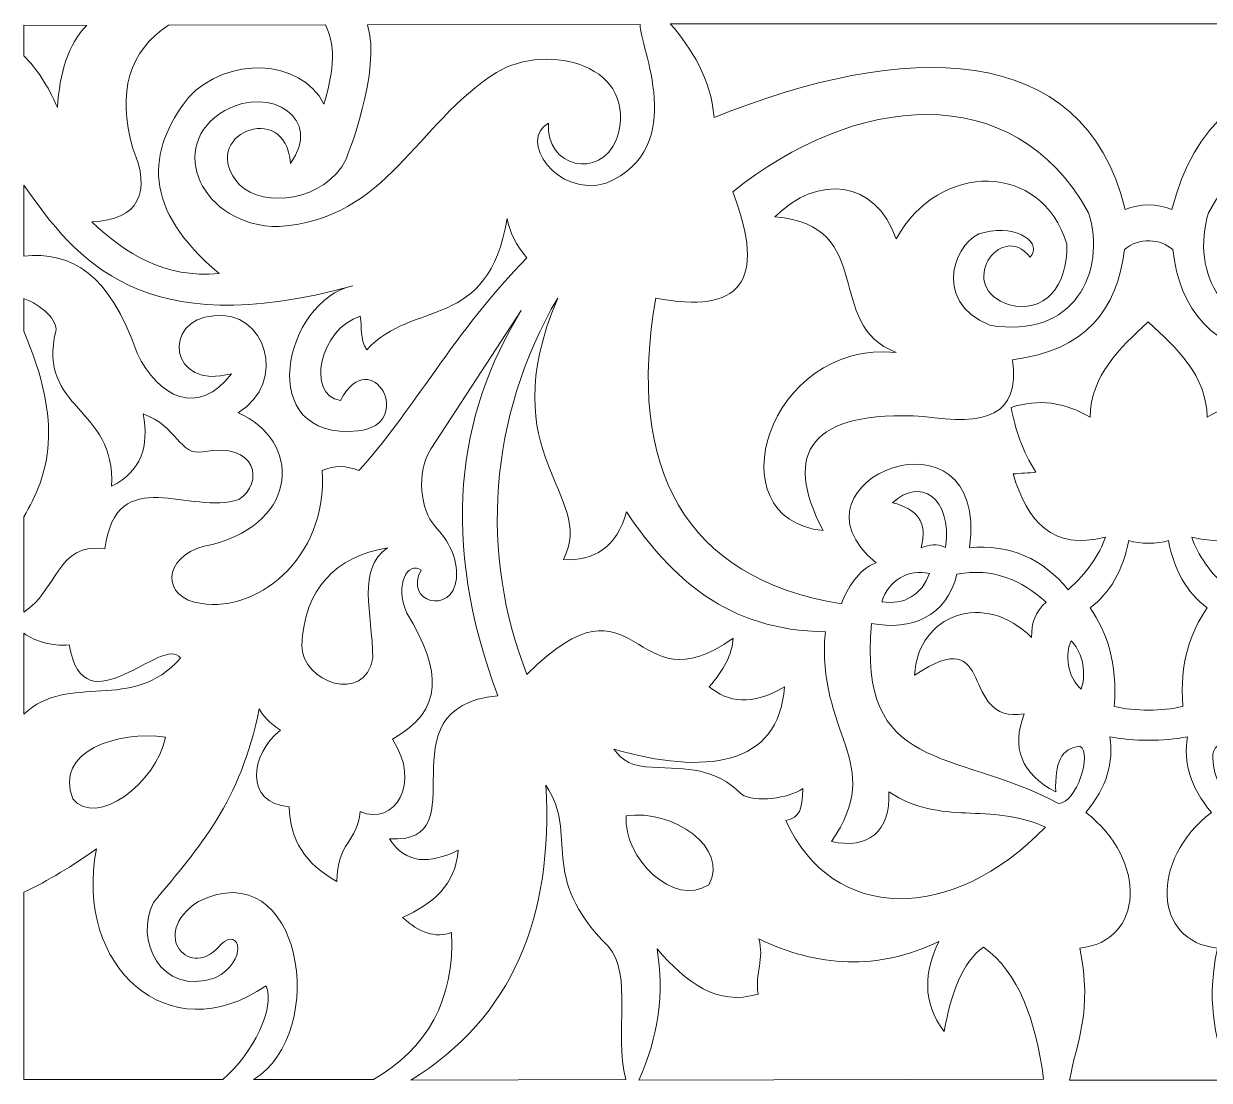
# Model space of a CAD drawing. Header units: centimetres. Extents: x -46.8 to 46.8, y -36.2 to 37.
# Drawn here: x -46.09 to 2.46, y -36.16 to 7.13 of the extents above; entities that cross this region are included whole.
import ezdxf

# ---------------------------------------------------------------- set-up
doc = ezdxf.new("R2010")
doc.units = ezdxf.units.CM
doc.header["$MEASUREMENT"] = 0
doc.layers.add('layer 1', color=7, linetype='Continuous')

msp = doc.modelspace()

# ---------------------------------------------------------------- linework, layer by layer
at = {"layer": 'layer 1', "color": 114, "lineweight": 9}
for points, knots in [([(-46.08986, 7.07188), (-46.08986, 7.07188), (-46.08986, 5.81517), (-46.08986, 5.81517), (-46.08986, 5.81517), (-45.56518, 5.30152), (-45.09532, 4.60233), (-44.70891, 3.69665), (-44.70891, 3.69665), (-44.61742, 5.10458), (-44.28176, 6.28584), (-43.51115, 7.06264), (-43.51115, 7.06264), (-43.51115, 7.06264), (-46.08986, 7.07188), (-46.08986, 7.07188)], [0, 0, 0, 0, 0.2, 0.2, 0.2, 0.2, 0.4, 0.4, 0.4, 0.4, 0.6, 0.6, 0.6, 0.6, 1, 1, 1, 1]), ([(-33.79524, 3.83506), (-33.47269, 4.96437), (-33.23418, 6.08109), (-33.73895, 7.08627), (-33.73895, 7.08627), (-33.73895, 7.08627), (-40.15506, 7.06736), (-40.15506, 7.06736), (-40.15506, 7.06736), (-41.78229, 6.01517), (-42.27143, 4.33225), (-41.62242, 2.01836), (-41.62242, 2.01836), (-40.8492, 0.2284), (-41.38376, -0.91533), (-43.3015, -0.9821), (-43.3015, -0.9821), (-41.90578, -2.31199), (-40.32627, -3.30645), (-38.09088, -3.10268), (-38.09088, -3.10268), (-41.25089, -0.44905), (-41.06107, 1.89599), (-39.34861, 4.10056), (-39.34861, 4.10056), (-37.77921, 5.81318), (-34.75518, 5.72413), (-33.79524, 3.83506)], [0, 0, 0, 0, 0.125, 0.125, 0.125, 0.125, 0.25, 0.25, 0.25, 0.25, 0.375, 0.375, 0.375, 0.375, 0.5, 0.5, 0.5, 0.5, 0.625, 0.625, 0.625, 0.625, 0.75, 0.75, 0.75, 0.75, 1, 1, 1, 1]), ([(-32.88931, 1.578), (-33.748, -0.15277), (-36.26939, -0.44486), (-37.25245, 0.53236), (-37.25245, 0.53236), (-39.07462, 2.53018), (-35.3422, 4.08947), (-35.17107, 1.40658), (-35.17107, 1.40658), (-33.80669, 3.20495), (-35.9864, 4.63472), (-37.85278, 3.57395), (-37.85278, 3.57395), (-40.31151, 2.1681), (-38.8135, -1.19193), (-35.6353, -1.18406), (-35.6353, -1.18406), (-31.17333, -0.86988), (-30.05035, 3.03642), (-26.72634, 5.1345), (-26.72634, 5.1345), (-24.64068, 6.39864), (-20.81737, 5.42966), (-21.81574, 2.38083), (-21.81574, 2.38083), (-22.50338, 0.74817), (-24.71722, 1.22884), (-24.60072, 3.05403), (-24.60072, 3.05403), (-25.86853, 2.39216), (-24.27145, -0.00887), (-22.23499, 0.59685), (-22.23499, 0.59685), (-18.80119, 2.05548), (-20.90042, 6.24119), (-20.84193, 7.0963), (-20.84193, 7.0963), (-20.84193, 7.0963), (-32.01577, 7.07955), (-32.01577, 7.07955), (-32.01577, 7.07955), (-31.41118, 5.24681), (-32.88931, 1.578), (-32.88931, 1.578)], [0, 0, 0, 0, 0.08333333, 0.08333333, 0.08333333, 0.08333333, 0.16666667, 0.16666667, 0.16666667, 0.16666667, 0.25, 0.25, 0.25, 0.25, 0.33333333, 0.33333333, 0.33333333, 0.33333333, 0.41666667, 0.41666667, 0.41666667, 0.41666667, 0.5, 0.5, 0.5, 0.5, 0.58333333, 0.58333333, 0.58333333, 0.58333333, 0.66666667, 0.66666667, 0.66666667, 0.66666667, 0.75, 0.75, 0.75, 0.75, 0.83333333, 0.83333333, 0.83333333, 0.83333333, 1, 1, 1, 1]), ([(0.92902, -0.4772), (2.65183, 6.56639), (10.05495, 6.39613), (17.75872, 3.29272), (17.75872, 3.29272), (17.90663, 4.8933), (18.64794, 6.07077), (19.55548, 7.12996), (19.55548, 7.12996), (19.55548, 7.12996), (-19.61414, 7.12996), (-19.61414, 7.12996), (-19.61414, 7.12996), (-18.70659, 6.07077), (-17.96529, 4.8933), (-17.81737, 3.29272), (-17.81737, 3.29272), (-10.1136, 6.39613), (-2.71048, 6.56639), (-0.98767, -0.4772), (-0.98767, -0.4772), (-0.36195, -0.23026), (0.28769, -0.23639), (0.92902, -0.4772)], [0, 0, 0, 0, 0.14285714, 0.14285714, 0.14285714, 0.14285714, 0.28571429, 0.28571429, 0.28571429, 0.28571429, 0.42857143, 0.42857143, 0.42857143, 0.42857143, 0.57142857, 0.57142857, 0.57142857, 0.57142857, 0.71428571, 0.71428571, 0.71428571, 0.71428571, 1, 1, 1, 1]), ([(-0.04437, -5.07974), (1.11366, -6.16794), (2.35167, -7.27542), (2.36643, -8.99318), (2.36643, -8.99318), (3.40461, -8.36481), (4.4826, -8.23025), (5.60061, -8.58926), (5.60061, -8.58926), (5.42387, -9.47551), (5.15946, -10.36192), (4.58244, -11.2484), (4.58244, -11.2484), (4.58244, -11.2484), (5.51077, -11.31572), (5.51077, -11.31572), (5.51077, -11.31572), (4.95201, -13.27941), (3.89396, -14.45759), (1.73756, -13.90754), (1.73756, -13.90754), (1.98707, -14.64799), (2.49608, -15.36617), (3.26481, -16.06179), (3.26481, -16.06179), (4.39143, -14.83398), (5.73746, -14.25964), (7.30306, -14.33883), (7.30306, -14.33883), (6.48465, -8.49316), (15.09911, -10.98408), (11.22599, -15.14667), (11.22599, -15.14667), (11.90552, -15.49232), (12.30797, -16.01774), (12.5481, -16.63401), (12.5481, -16.63401), (18.98658, -15.6073), (21.36225, -11.06327), (20.15441, -4.11248), (20.15441, -4.11248), (16.70067, -4.76319), (15.57636, -3.50393), (16.99383, 0.24358), (16.99383, 0.24358), (12.05588, 4.23009), (5.51763, 4.98492), (2.42632, -0.61184), (2.42632, -0.61184), (1.67592, -3.05345), (3.0258, -5.80917), (6.46904, -5.22326), (6.46904, -5.22326), (8.94526, -4.22455), (7.83705, -1.62675), (6.70861, -1.41968), (6.70861, -1.41968), (5.27106, -1.08237), (4.30278, -1.89737), (4.82201, -2.42948), (4.82201, -2.42948), (6.05323, -0.88332), (7.9103, -3.73428), (5.6605, -4.38176), (5.6605, -4.38176), (4.28809, -4.76877), (3.24984, -3.64675), (3.3247, -1.89092), (3.3247, -1.89092), (4.31551, 1.46533), (8.55289, 1.5299), (10.30214, -1.68896), (10.30214, -1.68896), (11.15316, 0.74431), (13.51897, 0.96562), (15.27319, -0.78014), (15.27319, -0.78014), (11.07081, -1.11674), (13.30676, -5.22326), (10.30214, -6.33404), (10.30214, -6.33404), (15.56034, -5.80657), (17.81126, -13.17819), (13.29675, -13.63826), (13.29675, -13.63826), (14.98507, -10.42649), (13.81472, -8.693), (9.19414, -8.95952), (9.19414, -8.95952), (6.66845, -9.3356), (5.23097, -8.97675), (5.54071, -6.63698), (5.54071, -6.63698), (2.52861, -6.2624), (1.25583, -4.56548), (0.95896, -2.12654), (0.95896, -2.12654), (0.48088, -1.68511), (-0.43976, -1.60182), (-1.01762, -2.12654), (-1.01762, -2.12654), (-1.31449, -4.56548), (-2.58727, -6.2624), (-5.59937, -6.63698), (-5.59937, -6.63698), (-5.28962, -8.97675), (-6.72711, -9.3356), (-9.25279, -8.95952), (-9.25279, -8.95952), (-13.87338, -8.693), (-15.04372, -10.42649), (-13.35541, -13.63826), (-13.35541, -13.63826), (-17.86992, -13.17819), (-15.619, -5.80657), (-10.3608, -6.33404), (-10.3608, -6.33404), (-13.36541, -5.22326), (-11.12946, -1.11674), (-15.33185, -0.78014), (-15.33185, -0.78014), (-13.57762, 0.96562), (-11.21181, 0.74431), (-10.3608, -1.68896), (-10.3608, -1.68896), (-8.61154, 1.5299), (-4.37417, 1.46533), (-3.38336, -1.89092), (-3.38336, -1.89092), (-3.30849, -3.64675), (-4.34674, -4.76877), (-5.71915, -4.38176), (-5.71915, -4.38176), (-7.96896, -3.73428), (-6.11188, -0.88332), (-4.88066, -2.42948), (-4.88066, -2.42948), (-4.36144, -1.89737), (-5.32972, -1.08237), (-6.76727, -1.41968), (-6.76727, -1.41968), (-7.8957, -1.62675), (-9.00392, -4.22455), (-6.5277, -5.22326), (-6.5277, -5.22326), (-3.08446, -5.80917), (-1.73458, -3.05345), (-2.48498, -0.61184), (-2.48498, -0.61184), (-5.57628, 4.98492), (-12.11453, 4.23009), (-17.05249, 0.24358), (-17.05249, 0.24358), (-15.63502, -3.50393), (-16.75933, -4.76319), (-20.21306, -4.11248), (-20.21306, -4.11248), (-21.42091, -11.06327), (-19.04523, -15.6073), (-12.60676, -16.63401), (-12.60676, -16.63401), (-12.36663, -16.01774), (-11.92674, -15.23303), (-11.1911, -14.96146), (-11.1911, -14.96146), (-15.28882, -11.57706), (-6.5433, -8.15963), (-7.36171, -14.33883), (-7.36171, -14.33883), (-5.72132, -14.18548), (-4.33786, -14.79694), (-3.32347, -16.06179), (-3.32347, -16.06179), (-2.55473, -15.36617), (-2.04572, -14.64799), (-1.79622, -13.90754), (-1.79622, -13.90754), (-3.95262, -14.45759), (-5.01066, -13.27941), (-5.56942, -11.31572), (-5.56942, -11.31572), (-5.25996, -11.29323), (-4.95049, -11.27082), (-4.6411, -11.2484), (-4.6411, -11.2484), (-5.21812, -10.36192), (-5.48252, -9.47551), (-5.65926, -8.58926), (-5.65926, -8.58926), (-4.54125, -8.23025), (-3.46326, -8.36481), (-2.42509, -8.99318), (-2.42509, -8.99318), (-2.41032, -7.27542), (-1.2024, -6.16794), (-0.04437, -5.07974)], [0, 0, 0, 0, 0.02, 0.02, 0.02, 0.02, 0.04, 0.04, 0.04, 0.04, 0.06, 0.06, 0.06, 0.06, 0.08, 0.08, 0.08, 0.08, 0.1, 0.1, 0.1, 0.1, 0.12, 0.12, 0.12, 0.12, 0.14, 0.14, 0.14, 0.14, 0.16, 0.16, 0.16, 0.16, 0.18, 0.18, 0.18, 0.18, 0.2, 0.2, 0.2, 0.2, 0.22, 0.22, 0.22, 0.22, 0.24, 0.24, 0.24, 0.24, 0.26, 0.26, 0.26, 0.26, 0.28, 0.28, 0.28, 0.28, 0.3, 0.3, 0.3, 0.3, 0.32, 0.32, 0.32, 0.32, 0.34, 0.34, 0.34, 0.34, 0.36, 0.36, 0.36, 0.36, 0.38, 0.38, 0.38, 0.38, 0.4, 0.4, 0.4, 0.4, 0.42, 0.42, 0.42, 0.42, 0.44, 0.44, 0.44, 0.44, 0.46, 0.46, 0.46, 0.46, 0.48, 0.48, 0.48, 0.48, 0.5, 0.5, 0.5, 0.5, 0.52, 0.52, 0.52, 0.52, 0.54, 0.54, 0.54, 0.54, 0.56, 0.56, 0.56, 0.56, 0.58, 0.58, 0.58, 0.58, 0.6, 0.6, 0.6, 0.6, 0.62, 0.62, 0.62, 0.62, 0.64, 0.64, 0.64, 0.64, 0.66, 0.66, 0.66, 0.66, 0.68, 0.68, 0.68, 0.68, 0.7, 0.7, 0.7, 0.7, 0.72, 0.72, 0.72, 0.72, 0.74, 0.74, 0.74, 0.74, 0.76, 0.76, 0.76, 0.76, 0.78, 0.78, 0.78, 0.78, 0.8, 0.8, 0.8, 0.8, 0.82, 0.82, 0.82, 0.82, 0.84, 0.84, 0.84, 0.84, 0.86, 0.86, 0.86, 0.86, 0.88, 0.88, 0.88, 0.88, 0.9, 0.9, 0.9, 0.9, 0.92, 0.92, 0.92, 0.92, 0.94, 0.94, 0.94, 0.94, 0.96, 0.96, 0.96, 0.96, 1, 1, 1, 1]), ([(-46.08986, -2.39187), (-44.12575, -2.19711), (-42.57369, -3.11297), (-41.44486, -6.36761), (-41.44486, -6.36761), (-40.60159, -8.17474), (-38.91451, -9.00733), (-37.5818, -7.20922), (-37.5818, -7.20922), (-40.15523, -7.93248), (-40.43641, -4.95043), (-38.29863, -4.83551), (-38.29863, -4.83551), (-36.19204, -4.56552), (-35.24866, -7.56229), (-37.31046, -8.80748), (-37.31046, -8.80748), (-34.71813, -9.96037), (-34.78369, -13.25918), (-38.3604, -14.21047), (-38.3604, -14.21047), (-40.26859, -14.48497), (-40.5706, -16.18005), (-39.09414, -16.5675), (-39.09414, -16.5675), (-36.61861, -17.17279), (-33.62887, -14.78585), (-33.86845, -11.18116), (-33.86845, -11.18116), (-33.36946, -10.94489), (-32.87047, -10.97256), (-32.37115, -11.18116), (-32.37115, -11.18116), (-30.31853, -8.9791), (-28.34074, -5.33204), (-25.48349, -2.4631), (-25.48349, -2.4631), (-25.93275, -1.94712), (-26.20224, -1.40852), (-26.29212, -0.84746), (-26.29212, -0.84746), (-27.08528, -5.52075), (-30.13, -4.12934), (-32.04175, -6.23307), (-32.04175, -6.23307), (-32.34131, -5.77297), (-32.2214, -5.31295), (-32.31126, -4.85299), (-32.31126, -4.85299), (-33.94881, -5.33967), (-34.56282, -8.10888), (-33.11979, -8.30304), (-33.11979, -8.30304), (-31.83385, -5.88202), (-29.99678, -9.31033), (-32.40111, -9.54846), (-32.40111, -9.54846), (-36.72617, -9.99262), (-35.43183, -4.1861), (-32.61081, -3.60767), (-32.61081, -3.60767), (-41.2464, -5.98512), (-43.92048, -2.5593), (-46.08986, 0.51874), (-46.08986, 0.51874), (-46.08986, 0.51874), (-46.08986, -2.39187), (-46.08986, -2.39187)], [0, 0, 0, 0, 0.05555556, 0.05555556, 0.05555556, 0.05555556, 0.11111111, 0.11111111, 0.11111111, 0.11111111, 0.16666667, 0.16666667, 0.16666667, 0.16666667, 0.22222222, 0.22222222, 0.22222222, 0.22222222, 0.27777778, 0.27777778, 0.27777778, 0.27777778, 0.33333333, 0.33333333, 0.33333333, 0.33333333, 0.38888889, 0.38888889, 0.38888889, 0.38888889, 0.44444444, 0.44444444, 0.44444444, 0.44444444, 0.5, 0.5, 0.5, 0.5, 0.55555556, 0.55555556, 0.55555556, 0.55555556, 0.61111111, 0.61111111, 0.61111111, 0.61111111, 0.66666667, 0.66666667, 0.66666667, 0.66666667, 0.72222222, 0.72222222, 0.72222222, 0.72222222, 0.77777778, 0.77777778, 0.77777778, 0.77777778, 0.83333333, 0.83333333, 0.83333333, 0.83333333, 0.88888889, 0.88888889, 0.88888889, 0.88888889, 1, 1, 1, 1]), ([(-46.08986, -16.97741), (-46.08986, -16.97741), (-46.08986, -13.07503), (-46.08986, -13.07503), (-46.08986, -13.07503), (-45.05722, -11.35719), (-44.44485, -9.2937), (-46.08985, -5.46), (-46.08985, -5.46), (-46.08985, -5.46), (-46.08986, -4.1323), (-46.08986, -4.1323), (-46.08986, -4.1323), (-45.3796, -4.37458), (-44.67144, -5.0447), (-44.77444, -5.46698), (-44.77444, -5.46698), (-45.55785, -8.67471), (-42.30992, -8.55567), (-42.49298, -11.82059), (-42.49298, -11.82059), (-41.27885, -11.21614), (-40.94188, -10.18383), (-41.20526, -8.85856), (-41.20526, -8.85856), (-39.78771, -9.34102), (-39.71817, -10.60045), (-38.74973, -10.40691), (-38.74973, -10.40691), (-36.51834, -9.96486), (-36.24392, -11.70818), (-37.28231, -12.3591), (-37.28231, -12.3591), (-39.22881, -13.04922), (-42.31361, -10.79929), (-42.76243, -14.37874), (-42.76243, -14.37874), (-44.73221, -14.08832), (-44.72991, -16.13878), (-46.08986, -16.97741)], [0, 0, 0, 0, 0.09090909, 0.09090909, 0.09090909, 0.09090909, 0.18181818, 0.18181818, 0.18181818, 0.18181818, 0.27272727, 0.27272727, 0.27272727, 0.27272727, 0.36363636, 0.36363636, 0.36363636, 0.36363636, 0.45454545, 0.45454545, 0.45454545, 0.45454545, 0.54545455, 0.54545455, 0.54545455, 0.54545455, 0.63636364, 0.63636364, 0.63636364, 0.63636364, 0.72727273, 0.72727273, 0.72727273, 0.72727273, 0.81818182, 0.81818182, 0.81818182, 0.81818182, 1, 1, 1, 1]), ([(-24.22584, -4.11248), (-27.07568, -8.97627), (-27.4151, -14.64225), (-25.48357, -19.52877), (-25.48357, -19.52877), (-20.84193, -14.89485), (-21.26117, -21.06588), (-17.03878, -18.04773), (-17.03878, -18.04773), (-17.08866, -18.7096), (-17.41814, -19.37156), (-18.027, -20.03367), (-18.027, -20.03367), (-17.24371, -20.66456), (-16.28544, -20.84489), (-14.94255, -20.03367), (-14.94255, -20.03367), (-15.14336, -23.32818), (-18.2553, -23.6507), (-21.91999, -22.59183), (-21.91999, -22.59183), (-21.60681, -23.04978), (-21.11529, -23.3248), (-20.36279, -23.33235), (-20.36279, -23.33235), (-18.91118, -23.39825), (-17.78071, -23.3432), (-16.70139, -24.43518), (-16.70139, -24.43518), (-16.14242, -24.79609), (-14.76784, -24.60687), (-14.1939, -24.20751), (-14.1939, -24.20751), (-14.20733, -25.08581), (-14.30116, -25.37837), (-14.88266, -25.52025), (-14.88266, -25.52025), (-12.94876, -29.74175), (-8.08252, -29.73609), (-4.2518, -25.78953), (-4.2518, -25.78953), (-6.5377, -24.73482), (-8.52415, -25.76704), (-10.66026, -24.34215), (-10.66026, -24.34215), (-10.59484, -25.96483), (-11.50841, -26.71557), (-13.01858, -26.36977), (-13.01858, -26.36977), (-10.74527, -23.1344), (-13.66753, -21.95803), (-13.26557, -17.77845), (-13.26557, -17.77845), (-17.2626, -17.74093), (-19.57293, -15.59739), (-21.41091, -12.86408), (-21.41091, -12.86408), (-21.77523, -14.28064), (-22.76848, -14.93134), (-23.98627, -14.81637), (-23.98627, -14.81637), (-22.62876, -12.12356), (-26.99088, -10.64252), (-24.22584, -4.11248)], [0, 0, 0, 0, 0.05882353, 0.05882353, 0.05882353, 0.05882353, 0.11764706, 0.11764706, 0.11764706, 0.11764706, 0.17647059, 0.17647059, 0.17647059, 0.17647059, 0.23529412, 0.23529412, 0.23529412, 0.23529412, 0.29411765, 0.29411765, 0.29411765, 0.29411765, 0.35294118, 0.35294118, 0.35294118, 0.35294118, 0.41176471, 0.41176471, 0.41176471, 0.41176471, 0.47058824, 0.47058824, 0.47058824, 0.47058824, 0.52941176, 0.52941176, 0.52941176, 0.52941176, 0.58823529, 0.58823529, 0.58823529, 0.58823529, 0.64705882, 0.64705882, 0.64705882, 0.64705882, 0.70588235, 0.70588235, 0.70588235, 0.70588235, 0.76470588, 0.76470588, 0.76470588, 0.76470588, 0.82352941, 0.82352941, 0.82352941, 0.82352941, 0.88235294, 0.88235294, 0.88235294, 0.88235294, 1, 1, 1, 1]), ([(-36.67656, -36.1232), (-36.67656, -36.1232), (-31.77218, -36.1232), (-31.77218, -36.1232), (-31.77218, -36.1232), (-29.58251, -34.85412), (-28.44209, -32.89328), (-28.56797, -30.09802), (-28.56797, -30.09802), (-29.23696, -30.35097), (-29.90569, -30.09549), (-30.57441, -29.49208), (-30.57441, -29.49208), (-29.35236, -28.92706), (-28.40131, -28.15424), (-28.29843, -26.73192), (-28.29843, -26.73192), (-29.47218, -27.31009), (-30.45918, -27.3052), (-31.11346, -26.26079), (-31.11346, -26.26079), (-27.33028, -26.53), (-31.58354, -20.86952), (-26.68139, -20.4038), (-26.68139, -20.4038), (-29.04453, -14.02328), (-28.36006, -8.91445), (-25.71594, -4.624), (-25.71594, -4.624), (-25.71594, -4.624), (-29.40287, -10.26933), (-29.40287, -10.26933), (-29.40287, -10.26933), (-30.05537, -11.25973), (-29.82199, -12.82752), (-29.26445, -13.43436), (-29.26445, -13.43436), (-28.65685, -14.10992), (-28.32961, -14.7131), (-28.36398, -15.59896), (-28.36398, -15.59896), (-28.53745, -17.13271), (-30.55034, -16.57117), (-29.81086, -15.25291), (-29.81086, -15.25291), (-30.34954, -14.88974), (-30.92572, -15.79693), (-30.39908, -17.0206), (-30.39908, -17.0206), (-28.95127, -19.42447), (-28.88692, -20.97271), (-30.99366, -22.18789), (-30.99366, -22.18789), (-29.78334, -23.99711), (-30.9057, -25.75739), (-32.31126, -25.14992), (-32.31126, -25.14992), (-32.40614, -26.3402), (-33.26474, -26.44917), (-33.26955, -28.01104), (-33.26955, -28.01104), (-34.55738, -27.30435), (-35.20617, -26.28318), (-35.21598, -24.948), (-35.21598, -24.948), (-37.07105, -24.83488), (-36.81744, -22.77051), (-35.57539, -21.81772), (-35.57539, -21.81772), (-36.02801, -21.52104), (-36.29207, -21.23349), (-36.44381, -20.94244), (-36.44381, -20.94244), (-37.21798, -24.75823), (-38.86367, -26.56072), (-40.77103, -28.86905), (-40.77103, -28.86905), (-41.56343, -30.3488), (-40.51007, -32.73617), (-38.248, -31.96019), (-38.248, -31.96019), (-36.8702, -31.26384), (-37.23969, -29.85748), (-38.00841, -30.58016), (-38.00841, -30.58016), (-39.20611, -32.12185), (-41.03535, -30.20713), (-38.93672, -28.82977), (-38.93672, -28.82977), (-34.69515, -26.75683), (-33.53715, -34.20496), (-36.67656, -36.1232)], [0, 0, 0, 0, 0.04166667, 0.04166667, 0.04166667, 0.04166667, 0.08333333, 0.08333333, 0.08333333, 0.08333333, 0.125, 0.125, 0.125, 0.125, 0.16666667, 0.16666667, 0.16666667, 0.16666667, 0.20833333, 0.20833333, 0.20833333, 0.20833333, 0.25, 0.25, 0.25, 0.25, 0.29166667, 0.29166667, 0.29166667, 0.29166667, 0.33333333, 0.33333333, 0.33333333, 0.33333333, 0.375, 0.375, 0.375, 0.375, 0.41666667, 0.41666667, 0.41666667, 0.41666667, 0.45833333, 0.45833333, 0.45833333, 0.45833333, 0.5, 0.5, 0.5, 0.5, 0.54166667, 0.54166667, 0.54166667, 0.54166667, 0.58333333, 0.58333333, 0.58333333, 0.58333333, 0.625, 0.625, 0.625, 0.625, 0.66666667, 0.66666667, 0.66666667, 0.66666667, 0.70833333, 0.70833333, 0.70833333, 0.70833333, 0.75, 0.75, 0.75, 0.75, 0.79166667, 0.79166667, 0.79166667, 0.79166667, 0.83333333, 0.83333333, 0.83333333, 0.83333333, 0.875, 0.875, 0.875, 0.875, 0.91666667, 0.91666667, 0.91666667, 0.91666667, 1, 1, 1, 1]), ([(-10.51053, -12.49382), (-9.5123, -12.76295), (-9.05961, -13.25621), (-9.33906, -14.33647), (-9.33906, -14.33647), (-8.97789, -14.21277), (-8.72076, -14.14686), (-8.33944, -14.32767), (-8.33944, -14.32767), (-8.0653, -12.24987), (-9.41183, -11.45147), (-10.51053, -12.49382)], [0, 0, 0, 0, 0.25, 0.25, 0.25, 0.25, 0.5, 0.5, 0.5, 0.5, 1, 1, 1, 1]), ([(1.37821, -20.84151), (1.23338, -19.03999), (1.67753, -17.82878), (2.36643, -16.80231), (2.36643, -16.80231), (1.5278, -16.16379), (1.0234, -15.2696), (0.7839, -14.04557), (0.7839, -14.04557), (0.32954, -14.18988), (-0.38819, -14.18988), (-0.84256, -14.04557), (-0.84256, -14.04557), (-1.08206, -15.2696), (-1.58645, -16.16379), (-2.42509, -16.80231), (-2.42509, -16.80231), (-1.73619, -17.82878), (-1.29203, -19.03999), (-1.43686, -20.84151), (-1.43686, -20.84151), (-0.56003, -21.03977), (0.50138, -21.03977), (1.37821, -20.84151)], [0, 0, 0, 0, 0.14285714, 0.14285714, 0.14285714, 0.14285714, 0.28571429, 0.28571429, 0.28571429, 0.28571429, 0.42857143, 0.42857143, 0.42857143, 0.42857143, 0.57142857, 0.57142857, 0.57142857, 0.57142857, 0.71428571, 0.71428571, 0.71428571, 0.71428571, 1, 1, 1, 1]), ([(-31.19568, -14.34513), (-33.32185, -14.69289), (-34.60953, -16.02797), (-34.69937, -18.35067), (-34.69937, -18.35067), (-34.69321, -19.84602), (-32.12513, -20.77246), (-31.7946, -18.85557), (-31.7946, -18.85557), (-31.82028, -16.98122), (-32.45971, -15.2324), (-31.19568, -14.34513)], [0, 0, 0, 0, 0.25, 0.25, 0.25, 0.25, 0.5, 0.5, 0.5, 0.5, 1, 1, 1, 1]), ([(-4.82077, -18.01407), (-4.83386, -17.42258), (-4.64809, -16.93309), (-4.22185, -16.56669), (-4.22185, -16.56669), (-5.23001, -15.67462), (-6.38776, -15.1473), (-7.87527, -15.42225), (-7.87527, -15.42225), (-8.3104, -17.1658), (-9.75537, -17.75454), (-11.37897, -17.44185), (-11.37897, -17.44185), (-11.93787, -23.6128), (-8.08462, -22.52278), (-3.71277, -24.81276), (-3.71277, -24.81276), (-2.98888, -24.81614), (-2.32454, -22.75502), (-2.8388, -22.47111), (-2.8388, -22.47111), (-3.6251, -22.55439), (-3.86523, -23.14336), (-3.83255, -24.34215), (-3.83255, -24.34215), (-5.24037, -23.59156), (-5.66962, -22.52561), (-5.12023, -21.14445), (-5.12023, -21.14445), (-7.86058, -21.59705), (-6.1829, -17.26804), (-9.61215, -19.56243), (-9.61215, -19.56243), (-9.49341, -17.07402), (-6.74292, -16.07704), (-4.82077, -18.01407)], [0, 0, 0, 0, 0.1, 0.1, 0.1, 0.1, 0.2, 0.2, 0.2, 0.2, 0.3, 0.3, 0.3, 0.3, 0.4, 0.4, 0.4, 0.4, 0.5, 0.5, 0.5, 0.5, 0.6, 0.6, 0.6, 0.6, 0.7, 0.7, 0.7, 0.7, 0.8, 0.8, 0.8, 0.8, 1, 1, 1, 1]), ([(-8.99909, -15.38835), (-9.30863, -16.27248), (-10.04748, -16.6948), (-10.94608, -16.55418), (-10.94608, -16.55418), (-10.69482, -15.66707), (-9.85172, -15.19952), (-8.99909, -15.38835)], [0, 0, 0, 0, 0.33333333, 0.33333333, 0.33333333, 0.33333333, 1, 1, 1, 1]), ([(4.76212, -18.01407), (4.7752, -17.42258), (4.58944, -16.93309), (4.16319, -16.56669), (4.16319, -16.56669), (5.17136, -15.67462), (6.32911, -15.1473), (7.81662, -15.42225), (7.81662, -15.42225), (8.25175, -17.1658), (9.69671, -17.75454), (11.32031, -17.44185), (11.32031, -17.44185), (11.87921, -23.6128), (8.02596, -22.52278), (3.65411, -24.81276), (3.65411, -24.81276), (2.93023, -24.81614), (2.26589, -22.75502), (2.78015, -22.47111), (2.78015, -22.47111), (3.56644, -22.55439), (3.80657, -23.14336), (3.7739, -24.34215), (3.7739, -24.34215), (5.18171, -23.59156), (5.61096, -22.52561), (5.06158, -21.14445), (5.06158, -21.14445), (7.80192, -21.59705), (6.12424, -17.26804), (9.55349, -19.56243), (9.55349, -19.56243), (9.43476, -17.07402), (6.68426, -16.07704), (4.76212, -18.01407)], [0, 0, 0, 0, 0.1, 0.1, 0.1, 0.1, 0.2, 0.2, 0.2, 0.2, 0.3, 0.3, 0.3, 0.3, 0.4, 0.4, 0.4, 0.4, 0.5, 0.5, 0.5, 0.5, 0.6, 0.6, 0.6, 0.6, 0.7, 0.7, 0.7, 0.7, 0.8, 0.8, 0.8, 0.8, 1, 1, 1, 1]), ([(-46.08986, -21.15725), (-44.23188, -19.41866), (-41.63983, -21.12968), (-39.67103, -18.86156), (-39.67103, -18.86156), (-40.36382, -17.83072), (-43.64608, -21.87842), (-44.22288, -18.32298), (-44.22288, -18.32298), (-44.99753, -18.37128), (-45.59867, -18.18182), (-46.08988, -17.84174), (-46.08988, -17.84174), (-46.08988, -17.84174), (-46.08986, -21.15725), (-46.08986, -21.15725)], [0, 0, 0, 0, 0.2, 0.2, 0.2, 0.2, 0.4, 0.4, 0.4, 0.4, 0.6, 0.6, 0.6, 0.6, 1, 1, 1, 1]), ([(-3.20368, -18.14871), (-3.43842, -18.66973), (-3.38861, -19.6358), (-2.78444, -20.13465), (-2.78444, -20.13465), (-2.53423, -19.30557), (-2.81501, -18.53808), (-3.20368, -18.14871)], [0, 0, 0, 0, 0.33333333, 0.33333333, 0.33333333, 0.33333333, 1, 1, 1, 1]), ([(-40.28856, -22.10203), (-40.6647, -23.99619), (-43.12, -25.82602), (-44.07667, -24.62637), (-44.07667, -24.62637), (-44.87395, -22.67322), (-42.20259, -21.81198), (-40.28856, -22.10203)], [0, 0, 0, 0, 0.33333333, 0.33333333, 0.33333333, 0.33333333, 1, 1, 1, 1]), ([(3.15678, -36.1572), (2.86929, -34.5114), (2.25658, -33.36303), (2.78567, -30.73755), (2.78567, -30.73755), (0.16413, -30.48502), (-0.00309, -27.13027), (2.54611, -25.18365), (2.54611, -25.18365), (1.66514, -24.15128), (1.40067, -23.11914), (1.55788, -22.08693), (1.55788, -22.08693), (0.58359, -22.27426), (-0.64224, -22.27426), (-1.61654, -22.08693), (-1.61654, -22.08693), (-1.45932, -23.11914), (-1.7238, -24.15128), (-2.60476, -25.18365), (-2.60476, -25.18365), (-0.05557, -27.13027), (-0.22279, -30.48502), (-2.84433, -30.73755), (-2.84433, -30.73755), (-2.31524, -33.36303), (-2.97419, -34.51125), (-3.26169, -36.15705), (-3.26169, -36.15705), (-3.26169, -36.15705), (3.15678, -36.1572), (3.15678, -36.1572)], [0, 0, 0, 0, 0.11111111, 0.11111111, 0.11111111, 0.11111111, 0.22222222, 0.22222222, 0.22222222, 0.22222222, 0.33333333, 0.33333333, 0.33333333, 0.33333333, 0.44444444, 0.44444444, 0.44444444, 0.44444444, 0.55555556, 0.55555556, 0.55555556, 0.55555556, 0.66666667, 0.66666667, 0.66666667, 0.66666667, 0.77777778, 0.77777778, 0.77777778, 0.77777778, 1, 1, 1, 1]), ([(-24.70497, -24.07287), (-24.40516, -29.41081), (-26.04219, -33.57246), (-30.245, -36.15681), (-30.245, -36.15681), (-30.245, -36.15681), (-21.44085, -36.12315), (-21.44085, -36.12315), (-21.44085, -36.12315), (-21.93552, -34.16757), (-21.12348, -31.86713), (-22.15557, -30.66543), (-22.15557, -30.66543), (-25.07979, -27.7809), (-23.32745, -26.1373), (-24.70497, -24.07287)], [0, 0, 0, 0, 0.2, 0.2, 0.2, 0.2, 0.4, 0.4, 0.4, 0.4, 0.6, 0.6, 0.6, 0.6, 1, 1, 1, 1]), ([(-21.42791, -25.32482), (-21.53825, -27.03369), (-19.46644, -29.10441), (-18.04204, -28.14557), (-18.04204, -28.14557), (-17.18865, -26.63708), (-19.51388, -25.03477), (-21.42791, -25.32482)], [0, 0, 0, 0, 0.33333333, 0.33333333, 0.33333333, 0.33333333, 1, 1, 1, 1]), ([(-46.08986, -36.12777), (-46.08986, -36.12777), (-37.93022, -36.1232), (-37.93022, -36.1232), (-37.93022, -36.1232), (-36.68737, -35.02885), (-35.78127, -33.1936), (-36.16621, -32.2846), (-36.16621, -32.2846), (-40.16281, -35.03142), (-44.04456, -31.50036), (-43.11338, -26.67363), (-43.11338, -26.67363), (-44.09109, -27.38427), (-45.08355, -27.97442), (-46.08986, -28.45605), (-46.08986, -28.45605), (-46.08986, -28.45605), (-46.08986, -36.12777), (-46.08986, -36.12777)], [0, 0, 0, 0, 0.16666667, 0.16666667, 0.16666667, 0.16666667, 0.33333333, 0.33333333, 0.33333333, 0.33333333, 0.5, 0.5, 0.5, 0.5, 0.66666667, 0.66666667, 0.66666667, 0.66666667, 1, 1, 1, 1]), ([(-20.9056, -36.1528), (-20.08579, -34.35899), (-19.86008, -32.58217), (-20.15317, -30.77121), (-20.15317, -30.77121), (-18.97051, -32.15819), (-17.68304, -33.13063), (-16.02061, -32.62251), (-16.02061, -32.62251), (-16.16047, -31.78636), (-15.74606, -31.15287), (-15.99066, -30.36729), (-15.99066, -30.36729), (-13.62499, -31.51228), (-11.07957, -31.6809), (-8.62393, -30.46827), (-8.62393, -30.46827), (-9.19311, -31.68003), (-9.33284, -32.95943), (-8.39926, -34.15428), (-8.39926, -34.15428), (-8.11057, -32.55535), (-7.6788, -31.35059), (-6.78581, -30.69776), (-6.78581, -30.69776), (-5.35581, -31.74027), (-4.64215, -33.67769), (-4.33023, -36.11702), (-4.33023, -36.11702), (-4.33023, -36.11702), (-20.9056, -36.1528), (-20.9056, -36.1528)], [0, 0, 0, 0, 0.11111111, 0.11111111, 0.11111111, 0.11111111, 0.22222222, 0.22222222, 0.22222222, 0.22222222, 0.33333333, 0.33333333, 0.33333333, 0.33333333, 0.44444444, 0.44444444, 0.44444444, 0.44444444, 0.55555556, 0.55555556, 0.55555556, 0.55555556, 0.66666667, 0.66666667, 0.66666667, 0.66666667, 0.77777778, 0.77777778, 0.77777778, 0.77777778, 1, 1, 1, 1])]:
    msp.add_open_spline(points, degree=3, knots=knots, dxfattribs=at)

doc.saveas('drawing.dxf')
